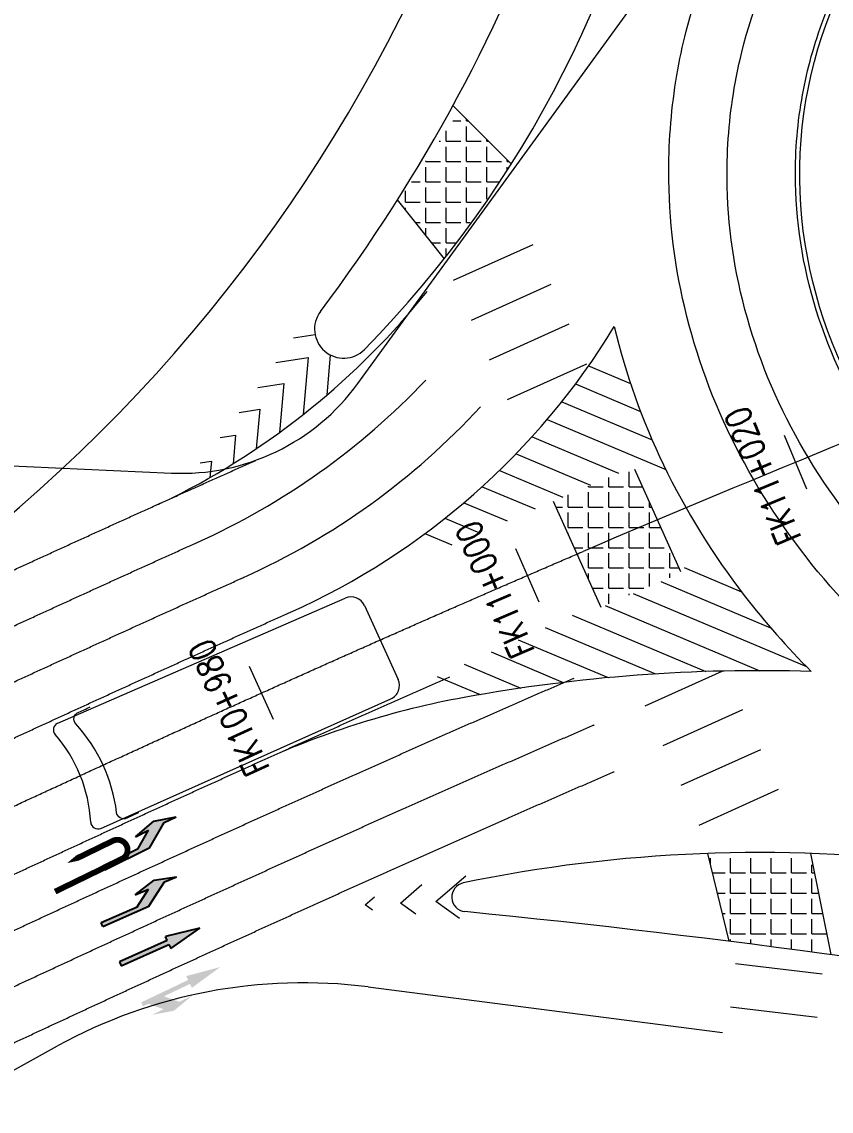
# Model space of a CAD drawing. Header units: millimetres. Extents: x 523446 to 528898, y 388189 to 392165.
# Drawn here: x 526982.1 to 527037.7, y 389671.2 to 389746.1 of the extents above; entities that cross this region are included whole.
import ezdxf
from ezdxf.enums import TextEntityAlignment as Align

# ---------------------------------------------------------------- set-up
doc = ezdxf.new("R2010")
doc.units = ezdxf.units.MM
doc.linetypes.add('33', pattern=[6, 3, -3])
for name, color, linetype, lineweight in [('000-scy-中分带', 2, 'Continuous', 60), ('000-scy-机动车道线', 5, 'Continuous', 60), ('人行横道', 7, 'Continuous', 30)]:
    doc.layers.add(name, color=color, linetype=linetype, lineweight=lineweight)
for name, color, linetype in [('000-scy-箭头', 7, 'Continuous'), ('FZZD-标注路线桩号', 7, 'Continuous'), ('MEDS道路平面中线-FZZD', 7, 'Continuous'), ('中央绿化带', 3, 'Continuous'), ('机动车边线', 5, 'Continuous'), ('标线（实）', 1, 'Continuous'), ('标线（虚）', 1, '33'), ('渠化岛', 4, 'Continuous'), ('箭头', 7, 'Continuous'), ('转盘', 5, 'Continuous')]:
    doc.layers.add(name, color=color, linetype=linetype)
doc.styles.add('MEDS', font='TXT_S.SHX', dxfattribs={"width": 0.75, "bigfont": 'hztxt.shx'})
pattern_1 = [(0, (0, 0), (0, 1.397), [1.016, -0.381]), (90, (0, 0), (-1.397, 9e-17), [1.016, -0.381])]

# ---------------------------------------------------------------- blocks, each defined once
blk = doc.blocks.new('zx')
blk.add_hatch(color=0).paths.add_polyline_path([(0.075, -1.2), (0.225, -1.2), (0, 0), (-0.225, -1.2), (-0.075, -1.2), (-0.075, -3), (0.075, -3)])
at = {"color": 0}
for p, q in [((0, 0), (-0.225, -1.2)), ((0.225, -1.2), (0, 0)), ((-0.075, -1.2), (-0.225, -1.2)), ((-0.075, -1.2), (-0.075, -3)), ((0.075, -3), (0.075, -1.2)), ((0.075, -1.2), (0.225, -1.2)), ((-0.075, -3), (0.075, -3))]:
    blk.add_line(p, q, dxfattribs=at)
blk = doc.blocks.new('y')
blk.add_hatch(color=0).paths.add_polyline_path([(0.55, 0.225), (0.55, -0.275), (0.75, 0.525), (0.55, 1.275), (0.55, 0.825), (0, 0), (0, -1.725), (0.15, -1.725), (0.15, -0.375)])
at = {"color": 0}
for p, q in [((0.75, 0.525), (0.55, 1.275)), ((0.55, 0.825), (0.55, 1.275)), ((0, 0), (0.55, 0.825)), ((0.55, -0.275), (0.75, 0.525)), ((0.15, -0.375), (0.55, 0.225)), ((0.55, -0.275), (0.55, 0.225)), ((0, -1.725), (0, 0)), ((0.15, -1.725), (0.15, -0.375)), ((0, -1.725), (0.15, -1.725))]:
    blk.add_line(p, q, dxfattribs=at)
blk = doc.blocks.new('FX_ZY')
at = {"layer": '000-scy-箭头', "lineweight": 0}
blk.add_hatch(color=7, dxfattribs=at).paths.add_polyline_path([(-0.011, 2.981), (-0.235, 1.781), (-0.085, 1.781), (-0.084, -0.019), (0.066, -0.019), (0.065, 0.181), (0.465, 0.581), (0.465, 0.131), (0.665, 0.881), (0.465, 1.681), (0.465, 1.181), (0.065, 0.781), (0.065, 1.781), (0.215, 1.781)])
blk = doc.blocks.new('箭头（调头）')
at = {"color": 0}
blk.add_lwpolyline([(0, 0, 0.4, 0.4, 0), (0, 5.1, 0.4, 0.4, 1), (-1.4, 5.1, 0.4, 0.4, 0), (-1.4, 4, 1.2, 0, 0), (-1.4, 1.6, 0, 0, 0)], format="xyseb", dxfattribs=at)

msp = doc.modelspace()

# ---------------------------------------------------------------- hatches: boundary and pattern name
at = {"layer": '渠化岛', "linetype": 'ByBlock', "lineweight": 0}
h = msp.add_hatch(dxfattribs=at)
h.set_pattern_fill('ANGLE', color=42, scale=0.2, style=0)
h.set_pattern_definition(pattern_1)
h.paths.add_polyline_path([(527011.153, 389729.772), (527015.763, 389736.274), (527012.177, 389739.917), (527008.026, 389733.784)])
h = msp.add_hatch(dxfattribs=at)
h.set_pattern_fill('ANGLE', color=42, scale=0.2, style=0)
h.set_pattern_definition(pattern_1)
h.paths.add_polyline_path([(527021.907, 389705.817), (527027.425, 389708.176), (527024.139, 389715.473), (527018.621, 389713.112)])
h = msp.add_hatch(dxfattribs=at)
h.set_pattern_fill('ANGLE', color=42, scale=0.2, style=0)
h.set_pattern_definition(pattern_1)
h.paths.add_polyline_path([(527029.242, 389688.897), (527030.698, 389682.857), (527037.807, 389681.984), (527036.234, 389688.9)])

# ---------------------------------------------------------------- linework, layer by layer
at = {"layer": '000-scy-中分带', "linetype": 'ByBlock', "lineweight": 0}
for p, q in [((526984.575, 389697.855), (527004.339, 389706.449)), ((527005.648, 389705.946), (527007.967, 389700.846)), ((526987.542, 389690.621), (527007.465, 389699.519))]:
    msp.add_line(p, q, dxfattribs=at)
for centre, radius, start, end in [((527004.738, 389705.532), 1, 24.45208, 113.50116), ((527007.057, 389700.432), 1, 294.06568, 24.45208), ((526984.775, 389697.396), 0.5, 113.50116, 221.0317), ((526976.854, 389690.503), 10, 3.13799, 41.0317), ((526987.338, 389691.078), 0.5, 183.13799, 294.06568)]:
    msp.add_arc(centre, radius, start, end, dxfattribs=at)
at = {"layer": '000-scy-机动车道线', "linetype": 'ByBlock', "lineweight": 0}
for p, q in [((527005.209, 389721.207), (527026.486, 389750.493)), ((526973.971, 389715.876), (526992.393, 389715.039)), ((527005.906, 389679.719), (527030.272, 389676.588)), ((526976.426, 389671.181), (526984.558, 389675.661))]:
    msp.add_line(p, q, dxfattribs=at)
for centre, radius, start, end in [((526993.074, 389730.024), 15, 267.39949, 324.00019), ((527032.78, 389588.96), 100, 82.9054, 101.73002), ((527012.654, 389685.892), 1, 101.73002, 264.3262), ((526942.756, 388982.356), 706, 75.720108, 84.326198), ((527001.445, 389645.004), 35, 82.67793, 118.84921)]:
    msp.add_arc(centre, radius, start, end, dxfattribs=at)
at = {"layer": 'FZZD-标注路线桩号', "color": 7, "linetype": 'ByBlock', "lineweight": 0}
for p, q in [((527036.05, 389713.938), (527034.528, 389717.637)), ((527017.658, 389706.174), (527016.069, 389709.845)), ((526999.394, 389698.099), (526997.75, 389701.745))]:
    msp.add_line(p, q, dxfattribs=at)
at = {"layer": 'MEDS道路平面中线-FZZD', "color": 6, "linetype": 'ByBlock', "lineweight": 0}
msp.add_lwpolyline([(526981.388, 389692.064, -0.000111), (526982.318, 389692.494, -0.000114), (526983.248, 389692.924, -0.000116), (526984.179, 389693.354, -0.000119), (526985.11, 389693.783, -0.000122), (526986.041, 389694.212, -0.000125), (526986.972, 389694.64, -0.000128), (526987.904, 389695.068, -0.000131), (526988.835, 389695.495, -0.000134), (526989.767, 389695.922, -0.000137), (526990.699, 389696.348, -0.00014), (526991.632, 389696.774, -0.000143), (526992.564, 389697.199, -0.000146), (526993.497, 389697.624, -0.000149), (526994.43, 389698.048, -0.000151), (526995.364, 389698.471, -0.000154), (526996.298, 389698.894, -0.000157), (526997.231, 389699.317, -0.00016), (526998.166, 389699.739, -0.000163), (526999.1, 389700.16, -0.000166), (527000.035, 389700.58, -0.000169), (527000.97, 389701, -0.000172), (527001.905, 389701.419, -0.000175), (527002.841, 389701.838, -0.000178), (527003.777, 389702.256, -0.000181), (527004.713, 389702.673, -0.000183), (527005.65, 389703.09, -0.000186), (527006.586, 389703.506, -0.000189), (527007.524, 389703.921, -0.000192), (527008.461, 389704.335, -0.000195), (527009.399, 389704.749, -0.000198), (527010.337, 389705.162, -0.000201), (527011.275, 389705.574, -0.000204), (527012.214, 389705.986, -0.000207), (527013.153, 389706.397, -0.00021), (527014.093, 389706.807, -0.000213), (527015.033, 389707.216, -0.000215), (527015.973, 389707.624, -0.000218), (527016.913, 389708.031, -0.000221), (527017.854, 389708.438, -0.000224), (527018.795, 389708.844, -0.000227), (527019.737, 389709.249, -0.000233), (527020.679, 389709.653)], format="xyb", dxfattribs=at)
at = {"layer": 'MEDS道路平面中线-FZZD', "color": 233, "linetype": 'ByBlock', "lineweight": 0}
msp.add_arc((527453.856, 388698.536), 1100, 109.05558, 113.190994, dxfattribs=at)
at = {"layer": '中央绿化带', "linetype": 'ByBlock', "lineweight": 0, "ltscale": 0.05, "flags": 128}
msp.add_lwpolyline([(526990.115, 389691.681, 0.000026), (526989.702, 389691.494), (526989.322, 389691.321, -0.506459), (526988.619, 389691.716, 0.155873), (526985.819, 389697.798, -0.509506), (526985.981, 389698.59), (526986.392, 389698.777, -0.000026), (526986.809, 389698.966)], format="xyb", dxfattribs=at)
at = {"layer": '人行横道', "linetype": 'ByBlock', "lineweight": 0}
for points in [[(527011.781, 389728.301), (527017.252, 389730.764)], [(527013.013, 389725.565), (527018.484, 389728.029)], [(527014.245, 389722.83), (527019.716, 389725.294)], [(527015.477, 389720.094), (527020.948, 389722.558)], [(527024.954, 389699.052), (527030.237, 389701.431)], [(527026.186, 389696.316), (527031.656, 389698.78)], [(527027.418, 389693.581), (527032.888, 389696.045)], [(527028.649, 389690.845), (527034.12, 389693.309)], [(527031.158, 389681.325), (527037.117, 389680.63)], [(527030.81, 389678.346), (527036.77, 389677.65)]]:
    msp.add_lwpolyline(points, dxfattribs=at)
at = {"layer": '机动车边线', "linetype": 'ByBlock', "lineweight": 0}
msp.add_arc((526909.874, 389795.805), 110, 302.00829, 4.50656, dxfattribs=at)
at = {"layer": '标线（实）', "linetype": 'ByBlock', "lineweight": 0}
for points in [[(527000.784, 389724.347), (527002.26, 389724.579)], [(527003.303, 389723.169), (527003.061, 389720.395)], [(526999.574, 389722.64), (527001.781, 389722.985), (527001.439, 389719.063)], [(527021.062, 389722.417), (527023.939, 389721.202)], [(526998.329, 389720.927), (527000.12, 389721.207), (526999.827, 389717.841)], [(527020.16, 389721.169), (527024.626, 389719.284)], [(526997.048, 389719.208), (526998.46, 389719.429), (526998.223, 389716.718)], [(527019.212, 389719.941), (527025.427, 389717.317)], [(527018.218, 389718.733), (527026.36, 389715.295)], [(526995.728, 389717.483), (526996.799, 389717.651), (526996.627, 389715.685)], [(527017.176, 389717.544), (527023.112, 389715.038)], [(526994.369, 389715.752), (526995.138, 389715.872), (526995.039, 389714.736)], [(527016.085, 389716.377), (527021.193, 389714.221)], [(527014.942, 389715.231), (527019.295, 389713.393)], [(527013.747, 389714.107), (527017.377, 389712.575)], [(527012.496, 389713.007), (527015.465, 389711.754)], [(527011.187, 389711.932), (527013.559, 389710.93)], [(527009.816, 389710.882), (527011.657, 389710.105)], [(527027.623, 389708.545), (527031.568, 389706.88)], [(527026.033, 389707.588), (527033.573, 389704.405)], [(527024.115, 389706.769), (527036.027, 389701.741)], [(527022.206, 389705.947), (527032.836, 389701.46)], [(527019.933, 389705.278), (527029.12, 389701.4)], [(527018.074, 389704.435), (527025.657, 389701.234)], [(527016.216, 389703.591), (527022.402, 389700.98)], [(527014.358, 389702.747), (527019.322, 389700.652)], [(527012.501, 389701.903), (527016.394, 389700.26)], [(527010.644, 389701.059), (527013.597, 389699.812)], [(527012.19, 389684.431), (527010.556, 389685.592), (527012.619, 389687.367)], [(527009.194, 389684.721), (527008.125, 389685.48), (527009.602, 389686.75)], [(527006.218, 389684.996), (527005.695, 389685.368), (527006.334, 389685.918)]]:
    msp.add_lwpolyline(points, dxfattribs=at)
at = {"layer": '标线（实）', "linetype": 'ByBlock', "lineweight": 0, "ltscale": 0.03, "flags": 128}
msp.add_lwpolyline([(526990.842, 389712.616, -0.000018), (526991.261, 389712.805, -0.000018), (526991.68, 389712.994, -0.000018), (526992.099, 389713.183, -0.000018), (526992.518, 389713.372, -0.000018), (526992.938, 389713.561, -0.000018), (526993.357, 389713.75, -0.000019), (526993.776, 389713.939, -0.000019), (526994.196, 389714.127, -0.000019), (526994.615, 389714.316, -0.000019), (526995.035, 389714.504, -0.000019), (526995.455, 389714.692, -0.000019), (526995.875, 389714.88, -0.000019), (526996.295, 389715.068, -0.00002), (526996.715, 389715.256, -0.00002), (526997.135, 389715.444, -0.00002), (526997.555, 389715.632, -0.00002), (526997.976, 389715.819, -0.00001), (526998.186, 389715.913, -0.00001)], format="xyb", dxfattribs=at)
at = {"layer": '标线（实）', "linetype": 'ByBlock', "lineweight": 0, "flags": 128}
for points in [[(526979.561, 389707.467, -0.000014), (526979.978, 389707.659, -0.000014), (526980.395, 389707.851, -0.000014), (526980.812, 389708.042, -0.000014), (526981.229, 389708.234, -0.000014), (526981.646, 389708.425, -0.000015), (526982.063, 389708.617, -0.000015), (526982.481, 389708.808, -0.000015), (526982.898, 389708.999, -0.000015), (526983.315, 389709.19, -0.000015), (526983.733, 389709.381, -0.000015), (526984.15, 389709.572, -0.000015), (526984.568, 389709.763, -0.000016), (526984.986, 389709.954, -0.000016), (526985.403, 389710.145, -0.000016), (526985.821, 389710.335, -0.000016), (526986.239, 389710.526, -0.000016), (526986.657, 389710.716, -0.000016), (526987.075, 389710.907, -0.000016), (526987.494, 389711.097, -0.000017), (526987.912, 389711.287, -0.000017), (526988.33, 389711.477, -0.000017), (526988.749, 389711.667, -0.000017), (526989.167, 389711.857, -0.000017), (526989.586, 389712.047, -0.000017), (526990.004, 389712.236, -0.000017), (526990.423, 389712.426, -0.000018), (526990.842, 389712.615, -0.000018), (526991.261, 389712.805, -0.000018), (526991.747, 389713.024, -0.000018)], [(526978.981, 389695.633, -0.000012), (526979.395, 389695.825, -0.000012), (526979.809, 389696.016, -0.000012), (526980.223, 389696.208, -0.000013), (526980.637, 389696.4, -0.000013), (526981.052, 389696.591, -0.000013), (526981.466, 389696.783, -0.000013), (526981.88, 389696.974, -0.000013), (526982.295, 389697.165, -0.000013), (526982.709, 389697.356, -0.000013), (526983.124, 389697.547, -0.000014), (526983.538, 389697.739, -0.000014), (526983.953, 389697.929, -0.000014), (526984.368, 389698.12, -0.000014), (526984.782, 389698.311, -0.000014), (526985.197, 389698.502, -0.000014), (526985.612, 389698.692, -0.000014), (526986.027, 389698.883, -0.000015), (526986.442, 389699.073, -0.000015), (526986.857, 389699.263, -0.000015), (526987.272, 389699.454, -0.000015), (526987.687, 389699.644, -0.000015), (526988.102, 389699.834, -0.000015), (526988.517, 389700.024, -0.000015), (526988.933, 389700.214, -0.000016), (526989.348, 389700.403, -0.000016), (526989.763, 389700.593, -0.000016), (526990.179, 389700.782, -0.000016), (526990.594, 389700.972, -0.000016), (526991.01, 389701.161, -0.000016), (526991.426, 389701.35, -0.000016), (526991.841, 389701.539, -0.000017), (526992.257, 389701.728, -0.000017), (526992.673, 389701.917, -0.000017), (526993.089, 389702.106, -0.000017), (526993.505, 389702.295, -0.000017), (526993.921, 389702.483, -0.000017), (526994.337, 389702.672, -0.000017), (526994.753, 389702.86, -0.000018), (526995.169, 389703.048, -0.000018), (526995.585, 389703.237, -0.000018), (526996.001, 389703.425, -0.000018), (526996.418, 389703.612, -0.000018), (526996.834, 389703.8, -0.000018), (526997.251, 389703.988, -0.000018), (526997.667, 389704.175, -0.000019), (526998.084, 389704.363, -0.000019), (526998.5, 389704.55, -0.000019), (526998.917, 389704.737, -0.000019), (526999.334, 389704.924, -0.000019), (526999.751, 389705.111, -0.000019), (527000.168, 389705.298, -0.000018), (527000.548, 389705.468, -0.000018)], [(526950.835, 389673.023, -0.000001), (526951.247, 389673.218, -0.000001)], [(526978.842, 389686.197, -0.000011), (526979.255, 389686.389, -0.000011), (526979.667, 389686.58, -0.000011), (526980.08, 389686.772, -0.000011), (526980.492, 389686.964, -0.000011), (526980.905, 389687.155, -0.000012), (526981.317, 389687.347, -0.000012), (526981.73, 389687.538, -0.000012), (526982.142, 389687.729, -0.000012), (526982.555, 389687.921, -0.000012), (526982.967, 389688.112, -0.000012), (526983.38, 389688.303, -0.000012), (526983.793, 389688.494, -0.000013), (526984.205, 389688.685, -0.000013), (526984.618, 389688.876, -0.000013), (526985.031, 389689.066, -0.000013), (526985.444, 389689.257, -0.000013), (526985.856, 389689.447, -0.000013), (526986.269, 389689.638, -0.000013), (526986.682, 389689.828, -0.000014), (526987.095, 389690.018, -0.000014), (526987.508, 389690.209, -0.000014), (526987.921, 389690.399, -0.000014), (526988.334, 389690.589, -0.000014), (526988.747, 389690.778, -0.000014), (526989.16, 389690.968, -0.000014), (526989.573, 389691.158, -0.000015), (526989.986, 389691.348, -0.000015), (526990.4, 389691.537, -0.000015), (526990.813, 389691.726, -0.000015), (526991.226, 389691.916, -0.000015), (526991.639, 389692.105, -0.000015), (526992.053, 389692.294, -0.000015), (526992.466, 389692.483, -0.000016), (526992.88, 389692.672, -0.000016), (526993.293, 389692.86, -0.000016), (526993.706, 389693.049, -0.000016), (526994.12, 389693.237, -0.000016), (526994.534, 389693.426, -0.000016), (526994.947, 389693.614, -0.000016), (526995.361, 389693.802, -0.000017), (526995.774, 389693.99, -0.000017), (526996.188, 389694.178, -0.000017), (526996.602, 389694.366, -0.000017), (526997.016, 389694.554, -0.000017), (526997.43, 389694.742, -0.000017), (526997.844, 389694.929, -0.000017), (526998.257, 389695.116, -0.000018), (526998.671, 389695.304, -0.000018), (526999.085, 389695.491, -0.000018), (526999.5, 389695.678, -0.000018), (526999.914, 389695.865, -0.000018), (527000.328, 389696.051, -0.000018), (527000.742, 389696.238, -0.000018), (527001.156, 389696.425, -0.000019), (527001.571, 389696.611, -0.000019), (527001.985, 389696.797, -0.000019), (527002.399, 389696.983, -0.000019), (527002.814, 389697.169, -0.000019), (527003.228, 389697.355, -0.000019), (527003.643, 389697.541, -0.000019), (527004.057, 389697.726, -0.00002), (527004.472, 389697.912, -0.00002), (527004.887, 389698.097, -0.00002), (527005.301, 389698.282, -0.00002), (527005.716, 389698.468, -0.00002), (527006.131, 389698.652, -0.00002), (527006.546, 389698.837, -0.00002), (527006.961, 389699.022, -0.000021), (527007.376, 389699.206, -0.000021), (527007.791, 389699.391, -0.000021), (527008.206, 389699.575, -0.000021), (527008.621, 389699.759, -0.000021), (527009.036, 389699.943, -0.000021), (527009.452, 389700.127, -0.000021), (527009.867, 389700.31, -0.000022), (527010.282, 389700.494, -0.000022), (527010.698, 389700.677, -0.000022), (527011.113, 389700.86, -0.000022), (527011.529, 389701.043, 0)]]:
    msp.add_lwpolyline(points, format="xyb", dxfattribs=at)
at = {"layer": '标线（实）', "linetype": 'ByBlock', "lineweight": 0}
for centre, radius, start, end in [((526968.765, 389760.498), 52.768, 296.60397, 321.33349), ((526980.107, 389751.099), 50, 294.1147, 328.6807), ((527032.78, 389588.96), 112.5, 88.17527, 100.38119), ((527023.32, 389640.6), 60, 100.38119, 114.33617)]:
    msp.add_arc(centre, radius, start, end, dxfattribs=at)
for points, knots in [([(527035.705, 389740.703), (527035.383, 389738.814), (527035.242, 389736.894), (527035.347, 389731.85), (527035.888, 389728.718), (527037.889, 389722.636), (527039.347, 389719.686), (527043.08, 389714.165), (527045.355, 389711.594), (527050.568, 389707.002), (527053.506, 389704.982), (527059.848, 389701.624), (527063.253, 389700.288), (527070.302, 389698.387), (527073.945, 389697.823), (527081.23, 389697.505), (527084.87, 389697.752), (527091.904, 389699.039), (527095.297, 389700.08), (527101.612, 389702.888), (527104.532, 389704.655), (527109.703, 389708.799), (527111.954, 389711.175), (527115.633, 389716.379), (527117.061, 389719.207), (527118.998, 389725.122), (527119.506, 389728.21), (527119.567, 389734.437), (527119.121, 389737.576), (527117.305, 389743.693), (527115.935, 389746.67), (527112.367, 389752.265), (527110.168, 389754.882), (527105.089, 389759.583), (527102.21, 389761.665), (527095.962, 389765.159), (527092.595, 389766.569), (527085.597, 389768.623), (527081.966, 389769.268), (527074.684, 389769.747), (527071.032, 389769.583), (527063.951, 389768.455), (527060.522, 389767.492), (527054.115, 389764.83), (527051.138, 389763.131), (527045.835, 389759.111), (527043.509, 389756.789), (527039.666, 389751.677), (527038.15, 389748.887), (527036.472, 389744.246), (527036.008, 389742.488), (527035.705, 389740.703)], [0, 0, 0, 0, 0.160367, 0.160367, 0.419989, 0.419989, 0.679612, 0.679612, 0.939235, 0.939235, 1.198858, 1.198858, 1.458481, 1.458481, 1.718104, 1.718104, 1.977727, 1.977727, 2.23735, 2.23735, 2.496972, 2.496972, 2.756595, 2.756595, 3.016218, 3.016218, 3.275841, 3.275841, 3.535464, 3.535464, 3.795087, 3.795087, 4.05471, 4.05471, 4.314332, 4.314332, 4.573955, 4.573955, 4.833578, 4.833578, 5.093201, 5.093201, 5.352824, 5.352824, 5.612447, 5.612447, 5.87207, 5.87207, 6.131693, 6.131693, 6.283185, 6.283185, 6.283185, 6.283185]), ([(527022.821, 389725.109), (527023.603, 389721.841), (527024.744, 389718.657), (527027.728, 389712.445), (527029.6, 389709.429), (527033.177, 389704.791), (527034.716, 389703.047), (527036.362, 389701.403)], [0.3460153, 0.3460153, 0.3460153, 0.3460153, 0.539312, 0.539312, 0.7413037, 0.7413037, 0.87335, 0.87335, 0.87335, 0.87335])]:
    msp.add_open_spline(points, degree=3, knots=knots, dxfattribs=at)
at = {"layer": '标线（虚）', "linetype": 'ByBlock', "lineweight": 0, "flags": 128}
for points in [[(526979.362, 389703.521, -0.000013), (526979.777, 389703.713, -0.000013), (526980.193, 389703.905, -0.000014), (526980.609, 389704.096, -0.000014), (526981.025, 389704.288, -0.000014), (526981.441, 389704.479, -0.000014), (526981.858, 389704.671, -0.000014), (526982.274, 389704.862, -0.000014), (526982.69, 389705.053, -0.000014), (526983.106, 389705.244, -0.000015), (526983.523, 389705.435, -0.000015), (526983.939, 389705.626, -0.000015), (526984.356, 389705.817, -0.000015), (526984.773, 389706.008, -0.000015), (526985.189, 389706.199, -0.000015), (526985.606, 389706.39, -0.000015), (526986.023, 389706.58, -0.000016), (526986.44, 389706.771, -0.000016), (526986.857, 389706.961, -0.000016), (526987.274, 389707.151, -0.000016), (526987.691, 389707.341, -0.000016), (526988.108, 389707.531, -0.000016), (526988.525, 389707.721, -0.000016), (526988.943, 389707.911, -0.000017), (526989.36, 389708.101, -0.000017), (526989.778, 389708.291, -0.000017), (526990.195, 389708.48, -0.000017), (526990.613, 389708.67, -0.000017), (526991.031, 389708.859, -0.000017), (526991.448, 389709.048, -0.000017), (526991.866, 389709.237, -0.000018), (526992.284, 389709.426, -0.000018), (526992.702, 389709.615, -0.000018), (526993.12, 389709.804, -0.000018), (526993.539, 389709.993, -0.000018), (526993.957, 389710.182, -0.000009), (526994.168, 389710.277, -0.000009)], [(526979.168, 389699.576, -0.000013), (526979.583, 389699.768, -0.000013), (526979.998, 389699.96, -0.000013), (526980.413, 389700.152, -0.000013), (526980.828, 389700.343, -0.000013), (526981.243, 389700.535, -0.000013), (526981.659, 389700.726, -0.000014), (526982.074, 389700.917, -0.000014), (526982.489, 389701.109, -0.000014), (526982.905, 389701.3, -0.000014), (526983.32, 389701.491, -0.000014), (526983.735, 389701.682, -0.000014), (526984.151, 389701.873, -0.000014), (526984.567, 389702.064, -0.000015), (526984.982, 389702.254, -0.000015), (526985.398, 389702.445, -0.000015), (526985.814, 389702.636, -0.000015), (526986.23, 389702.826, -0.000015), (526986.646, 389703.016, -0.000015), (526987.062, 389703.207, -0.000015), (526987.478, 389703.397, -0.000016), (526987.894, 389703.587, -0.000016), (526988.31, 389703.777, -0.000016), (526988.726, 389703.967, -0.000016), (526989.143, 389704.157, -0.000016), (526989.559, 389704.346, -0.000016), (526989.975, 389704.536, -0.000016), (526990.392, 389704.725, -0.000017), (526990.809, 389704.915, -0.000017), (526991.225, 389705.104, -0.000017), (526991.642, 389705.293, -0.000017), (526992.059, 389705.482, -0.000017), (526992.476, 389705.671, -0.000017), (526992.892, 389705.86, -0.000017), (526993.309, 389706.049, -0.000018), (526993.727, 389706.237, -0.000018), (526994.144, 389706.426, -0.000018), (526994.561, 389706.614, -0.000018), (526994.978, 389706.803, -0.000018), (526995.395, 389706.991, -0.000018), (526995.813, 389707.179, -0.000018), (526996.23, 389707.367, -0.000019), (526996.648, 389707.555, -0.000019), (526997.066, 389707.742, -0.000014), (526997.37, 389707.879, -0.000014)], [(526978.672, 389682.256, -0.00001), (526979.084, 389682.448, -0.00001), (526979.496, 389682.64, -0.000011), (526979.908, 389682.832, -0.000011), (526980.319, 389683.024, -0.000011), (526980.731, 389683.215, -0.000011), (526981.143, 389683.407, -0.000011), (526981.555, 389683.598, -0.000011), (526981.967, 389683.79, -0.000011), (526982.379, 389683.981, -0.000012), (526982.791, 389684.172, -0.000012), (526983.203, 389684.363, -0.000012), (526983.615, 389684.554, -0.000012), (526984.026, 389684.745, -0.000012), (526984.438, 389684.936, -0.000012), (526984.85, 389685.127, -0.000012), (526985.263, 389685.317, -0.000013), (526985.675, 389685.508, -0.000013), (526986.087, 389685.699, -0.000013), (526986.499, 389685.889, -0.000013), (526986.911, 389686.079, -0.000013), (526987.323, 389686.27, -0.000013), (526987.735, 389686.46, -0.000013), (526988.147, 389686.65, -0.000014), (526988.56, 389686.84, -0.000014), (526988.972, 389687.029, -0.000014), (526989.384, 389687.219, -0.000014), (526989.796, 389687.409, -0.000014), (526990.209, 389687.598, -0.000014), (526990.621, 389687.788, -0.000014), (526991.034, 389687.977, -0.000015), (526991.446, 389688.166, -0.000015), (526991.858, 389688.355, -0.000015), (526992.271, 389688.544, -0.000015), (526992.683, 389688.733, -0.000015), (526993.096, 389688.922, -0.000015), (526993.508, 389689.111, -0.000015), (526993.921, 389689.3, -0.000016), (526994.334, 389689.488, -0.000016), (526994.746, 389689.676, -0.000016), (526995.159, 389689.865, -0.000016), (526995.572, 389690.053, -0.000016), (526995.984, 389690.241, -0.000016), (526996.397, 389690.429, -0.000016), (526996.81, 389690.617, -0.000017), (526997.223, 389690.804, -0.000017), (526997.636, 389690.992, -0.000017), (526998.049, 389691.179, -0.000017), (526998.462, 389691.367, -0.000017), (526998.875, 389691.554, -0.000017), (526999.288, 389691.741, -0.000017), (526999.701, 389691.928, -0.000018), (527000.114, 389692.115, -0.000018), (527000.527, 389692.301, -0.000018), (527000.94, 389692.488, -0.000018), (527001.353, 389692.674, -0.000018), (527001.766, 389692.861, -0.000018), (527002.18, 389693.047, -0.000018), (527002.593, 389693.233, -0.000019), (527003.006, 389693.419, -0.000019), (527003.42, 389693.605, -0.000019), (527003.833, 389693.791, -0.000019), (527004.247, 389693.976, -0.000019), (527004.66, 389694.161, -0.000019), (527005.074, 389694.347, -0.000019), (527005.487, 389694.532, -0.00002), (527005.901, 389694.717, -0.00002), (527006.315, 389694.902, -0.00002), (527006.728, 389695.087, -0.00002), (527007.142, 389695.271, -0.00002), (527007.556, 389695.456, -0.00002), (527007.97, 389695.64, -0.00002), (527008.384, 389695.824, -0.000021), (527008.798, 389696.008, -0.000021), (527009.212, 389696.192, -0.000021), (527009.626, 389696.376, -0.000021), (527010.04, 389696.559, -0.000021), (527010.454, 389696.743, -0.000021), (527010.868, 389696.926, -0.000021), (527011.282, 389697.109, -0.000022), (527011.696, 389697.292, -0.000022), (527012.111, 389697.475, -0.000022), (527012.525, 389697.658, -0.000022), (527012.94, 389697.84, -0.000022), (527013.354, 389698.023, -0.000022), (527013.768, 389698.205, -0.000023), (527014.183, 389698.387, -0.000023), (527014.598, 389698.569, -0.000023), (527015.012, 389698.751, -0.000023), (527015.427, 389698.932, -0.000023), (527015.842, 389699.114, -0.000023), (527016.257, 389699.295, -0.000023), (527016.671, 389699.476, -0.000024), (527017.086, 389699.657, -0.000024), (527017.501, 389699.838, -0.000024), (527017.916, 389700.019, -0.000024), (527018.331, 389700.199, -0.000024), (527018.746, 389700.379, -0.000024), (527019.162, 389700.559, -0.000024), (527019.577, 389700.739, -0.000025), (527019.992, 389700.919, -0.000004), (527020.057, 389700.947, -0.000004)], [(526952.332, 389669.86, -0.000001), (526952.744, 389670.054, -0.000001)], [(526953.829, 389666.696, -0.000001), (526954.241, 389666.891, -0.000001), (526954.653, 389667.085, -0.000001)], [(526978.506, 389678.317, -0.00001), (526978.918, 389678.509, -0.00001), (526979.329, 389678.701, -0.00001), (526979.74, 389678.893, -0.00001), (526980.151, 389679.084, -0.00001), (526980.563, 389679.276, -0.00001), (526980.974, 389679.468, -0.000011), (526981.385, 389679.659, -0.000011), (526981.796, 389679.851, -0.000011), (526982.208, 389680.042, -0.000011), (526982.619, 389680.233, -0.000011), (526983.03, 389680.424, -0.000011), (526983.441, 389680.615, -0.000011), (526983.853, 389680.806, -0.000012), (526984.264, 389680.997, -0.000012), (526984.675, 389681.188, -0.000012), (526985.087, 389681.379, -0.000012), (526985.498, 389681.57, -0.000012), (526985.91, 389681.76, -0.000012), (526986.321, 389681.951, -0.000012), (526986.732, 389682.141, -0.000013), (526987.144, 389682.331, -0.000013), (526987.555, 389682.522, -0.000013), (526987.967, 389682.712, -0.000013), (526988.378, 389682.902, -0.000013), (526988.79, 389683.092, -0.000013), (526989.201, 389683.281, -0.000013), (526989.613, 389683.471, -0.000014), (526990.024, 389683.661, -0.000014), (526990.436, 389683.85, -0.000014), (526990.847, 389684.04, -0.000014), (526991.259, 389684.229, -0.000014), (526991.671, 389684.418, -0.000014), (526992.082, 389684.607, -0.000014), (526992.494, 389684.796, -0.000015), (526992.905, 389684.985, -0.000015), (526993.317, 389685.174, -0.000015), (526993.729, 389685.363, -0.000015), (526994.141, 389685.551, -0.000015), (526994.552, 389685.74, -0.000015), (526994.964, 389685.928, -0.000015), (526995.376, 389686.116, -0.000016), (526995.788, 389686.304, -0.000016), (526996.2, 389686.492, -0.000016), (526996.612, 389686.68, -0.000016), (526997.023, 389686.868, -0.000016), (526997.435, 389687.056, -0.000016), (526997.847, 389687.243, -0.000016), (526998.259, 389687.431, -0.000017), (526998.671, 389687.618, -0.000017), (526999.083, 389687.805, -0.000017), (526999.495, 389687.992, -0.000017), (526999.907, 389688.179, -0.000017), (527000.32, 389688.366, -0.000017), (527000.732, 389688.553, -0.000017), (527001.144, 389688.739, -0.000018), (527001.556, 389688.926, -0.000018), (527001.968, 389689.112, -0.000018), (527002.38, 389689.298, -0.000018), (527002.793, 389689.484, -0.000018), (527003.205, 389689.67, -0.000018), (527003.617, 389689.856, -0.000018), (527004.03, 389690.042, -0.000019), (527004.442, 389690.227, -0.000019), (527004.855, 389690.412, -0.000019), (527005.267, 389690.598, -0.000019), (527005.68, 389690.783, -0.000019), (527006.092, 389690.968, -0.000019), (527006.505, 389691.153, -0.000019), (527006.917, 389691.337, -0.00002), (527007.33, 389691.522, -0.00002), (527007.743, 389691.706, -0.00002), (527008.155, 389691.891, -0.00002), (527008.568, 389692.075, -0.00002), (527008.981, 389692.259, -0.00002), (527009.394, 389692.443, -0.00002), (527009.806, 389692.626, -0.000021), (527010.219, 389692.81, -0.000021), (527010.632, 389692.993, -0.000021), (527011.045, 389693.177, -0.000021), (527011.458, 389693.36, -0.000021), (527011.871, 389693.543, -0.000021), (527012.284, 389693.725, -0.000021), (527012.697, 389693.908, -0.000022), (527013.111, 389694.091, -0.000022), (527013.524, 389694.273, -0.000022), (527013.937, 389694.455, -0.000022), (527014.35, 389694.637, -0.000022), (527014.764, 389694.819, -0.000022), (527015.177, 389695.001, -0.000023), (527015.59, 389695.182, -0.000023), (527016.004, 389695.364, -0.000023), (527016.417, 389695.545, -0.000023), (527016.831, 389695.726, -0.000023), (527017.244, 389695.907, -0.000023), (527017.658, 389696.088, -0.000023), (527018.072, 389696.269, -0.000024), (527018.485, 389696.449, -0.000024), (527018.899, 389696.629, -0.000024), (527019.313, 389696.809, -0.000024), (527019.727, 389696.989, -0.000024), (527020.141, 389697.169, -0.000024), (527020.555, 389697.349, -0.000024), (527020.968, 389697.528, -0.000025), (527021.382, 389697.707, -0.000003), (527021.436, 389697.73, -0.000003)], [(526977.934, 389674.186, -0.000009), (526978.345, 389674.378, -0.000009), (526978.755, 389674.57, -0.000009), (526979.166, 389674.762, -0.000009), (526979.577, 389674.954, -0.00001), (526979.987, 389675.146, -0.00001), (526980.398, 389675.337, -0.00001), (526980.809, 389675.529, -0.00001), (526981.22, 389675.721, -0.00001), (526981.63, 389675.912, -0.00001), (526982.041, 389676.104, -0.00001), (526982.452, 389676.295, -0.000011), (526982.863, 389676.486, -0.000011), (526983.273, 389676.677, -0.000011), (526983.684, 389676.869, -0.000011), (526984.095, 389677.06, -0.000011), (526984.505, 389677.25, -0.000011), (526984.916, 389677.441, -0.000011), (526985.327, 389677.632, -0.000012), (526985.738, 389677.823, -0.000012), (526986.148, 389678.013, -0.000012), (526986.559, 389678.204, -0.000012), (526986.97, 389678.394, -0.000012), (526987.381, 389678.584, -0.000012), (526987.791, 389678.775, -0.000012), (526988.202, 389678.965, -0.000013), (526988.613, 389679.155, -0.000013), (526989.024, 389679.345, -0.000013), (526989.435, 389679.534, -0.000013), (526989.845, 389679.724, -0.000013), (526990.256, 389679.914, -0.000013), (526990.667, 389680.103, -0.000013), (526991.078, 389680.293, -0.000014), (526991.489, 389680.482, -0.000014), (526991.9, 389680.671, -0.000014), (526992.31, 389680.86, -0.000014), (526992.721, 389681.049, -0.000014), (526993.132, 389681.238, -0.000014), (526993.543, 389681.427, -0.000014), (526993.954, 389681.615, -0.000015), (526994.365, 389681.804, -0.000015), (526994.776, 389681.992, -0.000015), (526995.187, 389682.181, -0.000015), (526995.598, 389682.369, -0.000015), (526996.009, 389682.557, -0.000015), (526996.42, 389682.745, -0.000015), (526996.831, 389682.933, -0.000016), (526997.242, 389683.121, -0.000016), (526997.653, 389683.308, -0.000016), (526998.064, 389683.496, -0.000016), (526998.475, 389683.683, -0.000016), (526998.886, 389683.871, -0.000016), (526999.297, 389684.058, -0.000016), (526999.708, 389684.245, -0.000017), (527000.12, 389684.432, -0.000017), (527000.531, 389684.618, -0.000017), (527000.942, 389684.805, -0.000017), (527001.353, 389684.992, -0.000017), (527001.764, 389685.178, -0.000017), (527002.176, 389685.364, -0.000017), (527002.587, 389685.551, -0.000018), (527002.998, 389685.737, -0.000018), (527003.41, 389685.922, -0.000018), (527003.821, 389686.108, -0.000018), (527004.232, 389686.294, -0.000018), (527004.644, 389686.479, -0.000018), (527005.055, 389686.665, -0.000018), (527005.467, 389686.85, -0.000019), (527005.878, 389687.035, -0.000019), (527006.289, 389687.22, -0.000019), (527006.701, 389687.405, -0.000019), (527007.113, 389687.59, -0.000019), (527007.524, 389687.774, -0.000019), (527007.936, 389687.959, -0.000019), (527008.347, 389688.143, -0.00002), (527008.759, 389688.327, -0.00002), (527009.171, 389688.511, -0.00002), (527009.582, 389688.695, -0.00002), (527009.994, 389688.878, -0.00002), (527010.406, 389689.062, -0.00002), (527010.817, 389689.245, -0.00002), (527011.229, 389689.429, -0.000021), (527011.641, 389689.612, -0.000021), (527012.053, 389689.795, -0.000021), (527012.465, 389689.977, -0.000021), (527012.877, 389690.16, -0.000021), (527013.289, 389690.343, -0.000021), (527013.701, 389690.525, -0.000021), (527014.113, 389690.707, -0.000022), (527014.525, 389690.889, -0.000022), (527014.937, 389691.071, -0.000022), (527015.349, 389691.253, -0.000022), (527015.761, 389691.434, -0.000022), (527016.173, 389691.616, -0.000022), (527016.586, 389691.797, -0.000023), (527016.998, 389691.978, -0.000023), (527017.41, 389692.159, -0.000023), (527017.822, 389692.34, -0.000023), (527018.235, 389692.52, -0.000023), (527018.647, 389692.701, -0.000023), (527019.059, 389692.881, -0.000023), (527019.472, 389693.061, -0.000024), (527019.884, 389693.241, -0.000024), (527020.297, 389693.42, -0.000024), (527020.71, 389693.6, -0.000024), (527021.122, 389693.779, -0.000024), (527021.535, 389693.959, -0.000024), (527021.947, 389694.138, -0.000024), (527022.36, 389694.317, -0.000025), (527022.773, 389694.495, -0.000002), (527022.814, 389694.513, -0.000002)], [(526955.326, 389663.532, -0.000001), (526955.738, 389663.727, -0.000001), (526956.15, 389663.922, -0.000001)]]:
    msp.add_lwpolyline(points, format="xyb", dxfattribs=at)
at = {"layer": '标线（虚）', "linetype": 'ByBlock', "lineweight": 0}
for centre, start, end in [((526973.609, 389755.854), 294.25528, 316.47799), ((526976.867, 389753.482), 294.18601, 317.33362)]:
    msp.add_arc(centre, 50, start, end, dxfattribs=at)
for points, knots in [([(527027.128, 389742.392), (527026.759, 389740.22), (527026.572, 389738.016), (527026.564, 389732.448), (527026.987, 389729.08), (527028.643, 389722.521), (527029.874, 389719.329), (527033.052, 389713.274), (527034.997, 389710.409), (527039.484, 389705.119), (527042.025, 389702.694), (527047.577, 389698.366), (527050.588, 389696.463), (527058.131, 389692.642), (527062.812, 389690.984), (527072.451, 389688.875), (527077.409, 389688.426), (527087.23, 389688.779), (527092.094, 389689.581), (527101.352, 389692.416), (527105.746, 389694.45), (527112.912, 389699.143), (527115.833, 389701.604), (527120.924, 389707.153), (527123.094, 389710.242), (527126.507, 389716.871), (527127.749, 389720.411), (527129.197, 389727.697), (527129.402, 389731.441), (527128.775, 389738.862), (527127.943, 389742.537), (527125.335, 389749.583), (527123.561, 389752.954), (527119.216, 389759.213), (527116.646, 389762.102), (527110.877, 389767.272), (527107.679, 389769.553), (527100.832, 389773.416), (527097.183, 389774.998), (527089.619, 389777.398), (527085.705, 389778.217), (527077.801, 389779.053), (527073.812, 389779.071), (527065.955, 389778.295), (527062.087, 389777.5), (527054.668, 389775.117), (527051.117, 389773.527), (527044.531, 389769.602), (527041.497, 389767.266), (527036.144, 389761.943), (527033.826, 389758.956), (527030.088, 389752.492), (527028.67, 389749.016), (527027.513, 389744.415), (527027.3, 389743.407), (527027.128, 389742.392)], [0, 0, 0, 0, 0.141442, 0.141442, 0.35702, 0.35702, 0.572598, 0.572598, 0.788175, 0.788175, 1.003753, 1.003753, 1.219331, 1.219331, 1.515229, 1.515229, 1.811128, 1.811128, 2.107026, 2.107026, 2.402925, 2.402925, 2.641312, 2.641312, 2.879698, 2.879698, 3.118085, 3.118085, 3.356472, 3.356472, 3.594859, 3.594859, 3.833246, 3.833246, 4.071633, 4.071633, 4.310019, 4.310019, 4.548406, 4.548406, 4.786793, 4.786793, 5.02518, 5.02518, 5.263567, 5.263567, 5.501954, 5.501954, 5.74034, 5.74034, 5.978727, 5.978727, 6.217114, 6.217114, 6.283185, 6.283185, 6.283185, 6.283185]), ([(527031.071, 389741.491), (527030.726, 389739.46), (527030.56, 389737.398), (527030.601, 389732.092), (527031.074, 389728.843), (527032.869, 389722.525), (527034.192, 389719.456), (527037.589, 389713.664), (527039.663, 389710.941), (527044.436, 389705.972), (527047.134, 389703.728), (527053.004, 389699.819), (527056.176, 389698.156), (527062.829, 389695.485), (527066.31, 389694.479), (527073.406, 389693.169), (527077.02, 389692.866), (527084.199, 389692.983), (527087.765, 389693.402), (527094.666, 389694.95), (527098.001, 389696.078), (527104.267, 389699.002), (527107.196, 389700.797), (527112.483, 389704.976), (527114.84, 389707.36), (527118.831, 389712.6), (527120.464, 389715.455), (527122.893, 389721.472), (527123.688, 389724.634), (527124.382, 389731.063), (527124.282, 389734.329), (527123.205, 389740.763), (527122.228, 389743.929), (527119.477, 389749.982), (527117.703, 389752.867), (527113.474, 389758.212), (527111.02, 389760.671), (527105.572, 389765.047), (527102.579, 389766.965), (527096.213, 389770.171), (527092.84, 389771.46), (527085.887, 389773.349), (527082.306, 389773.95), (527075.118, 389774.434), (527071.51, 389774.317), (527064.449, 389773.364), (527060.995, 389772.529), (527054.421, 389770.17), (527051.301, 389768.646), (527045.565, 389764.972), (527042.949, 389762.823), (527038.38, 389757.997), (527036.427, 389755.322), (527033.318, 389749.589), (527032.162, 389746.533), (527031.304, 389742.754), (527031.179, 389742.124), (527031.071, 389741.491)], [0, 0, 0, 0, 0.149242, 0.149242, 0.383374, 0.383374, 0.617505, 0.617505, 0.851637, 0.851637, 1.085769, 1.085769, 1.3199, 1.3199, 1.554032, 1.554032, 1.788164, 1.788164, 2.022295, 2.022295, 2.256427, 2.256427, 2.490559, 2.490559, 2.72469, 2.72469, 2.958822, 2.958822, 3.192954, 3.192954, 3.427085, 3.427085, 3.661217, 3.661217, 3.895349, 3.895349, 4.12948, 4.12948, 4.363612, 4.363612, 4.597744, 4.597744, 4.831875, 4.831875, 5.066007, 5.066007, 5.300139, 5.300139, 5.53427, 5.53427, 5.768402, 5.768402, 6.002534, 6.002534, 6.236665, 6.236665, 6.283185, 6.283185, 6.283185, 6.283185])]:
    msp.add_open_spline(points, degree=3, knots=knots, dxfattribs=at)
at = {"layer": '渠化岛', "linetype": 'ByBlock', "lineweight": 0}
for p, q in [((527015.763, 389736.274), (527011.736, 389740.306)), ((527011.153, 389729.772), (527007.923, 389733.818)), ((527024.213, 389715.308), (527027.378, 389708.281)), ((527018.621, 389713.112), (527021.907, 389705.817)), ((527029.242, 389688.897), (527030.698, 389682.857)), ((527036.322, 389688.897), (527037.707, 389681.942))]:
    msp.add_line(p, q, dxfattribs=at)
at = {"layer": '转盘', "linetype": 'ByBlock', "lineweight": 0}
for centre, radius, start, end in [((526909.874, 389795.805), 116, 323.09222, 357.54117), ((526950.677, 389777.453), 77, 315.55891, 350.56954), ((527004.227, 389724.943), 2, 143.09222, 315.45596)]:
    msp.add_arc(centre, radius, start, end, dxfattribs=at)
msp.add_ellipse((527077.407, 389733.616), major_axis=(-41.406, 7.037), ratio=0.845238, dxfattribs=at)

# ---------------------------------------------------------------- block references
at = {"layer": '箭头', "linetype": 'ByBlock', "lineweight": 0}
for name, p, xscale, yscale, zscale, rotation in [('y', (526990.908, 389689.302), -1.999999999708326, 2.000000000058208, 2, 296.3303846082609), ('y', (526990.844, 389685.263), -2.000000000030094, 2, 2, 293.6933497866773), ('zx', (526994.346, 389683.753), 1.999999999980764, 1.999999999980764, 1.999999999980764, 294.1191067470048), ('FX_ZY', (526990.417, 389678.522), 1.984755999751023, 1.984755999751023, 1.984755999751023, 295.49544319052)]:
    msp.add_blockref(name, p, dxfattribs=dict(at, xscale=xscale, yscale=yscale, zscale=zscale, rotation=rotation))
at = {"layer": '箭头', "linetype": 'ByBlock', "lineweight": 0, "rotation": 295.9619951544281}
msp.add_blockref('箭头（调头）', (526984.396, 389686.274), dxfattribs=at)

# ---------------------------------------------------------------- texts
at = {"layer": 'FZZD-标注路线桩号', "color": 7, "linetype": 'ByBlock', "lineweight": 0, "style": 'MEDS', "width": 0.8}
for s, rotation, p in [('FK11+020', 112.36562, (527033.023, 389714.856)), ('FK11+000', 113.40207, (527014.615, 389707.037)), ('FK10+980', 114.26376, (526996.339, 389698.915))]:
    msp.add_text(s, height=1.75, rotation=rotation, dxfattribs=at).set_placement(p, align=Align.MIDDLE)

doc.saveas('drawing.dxf')
